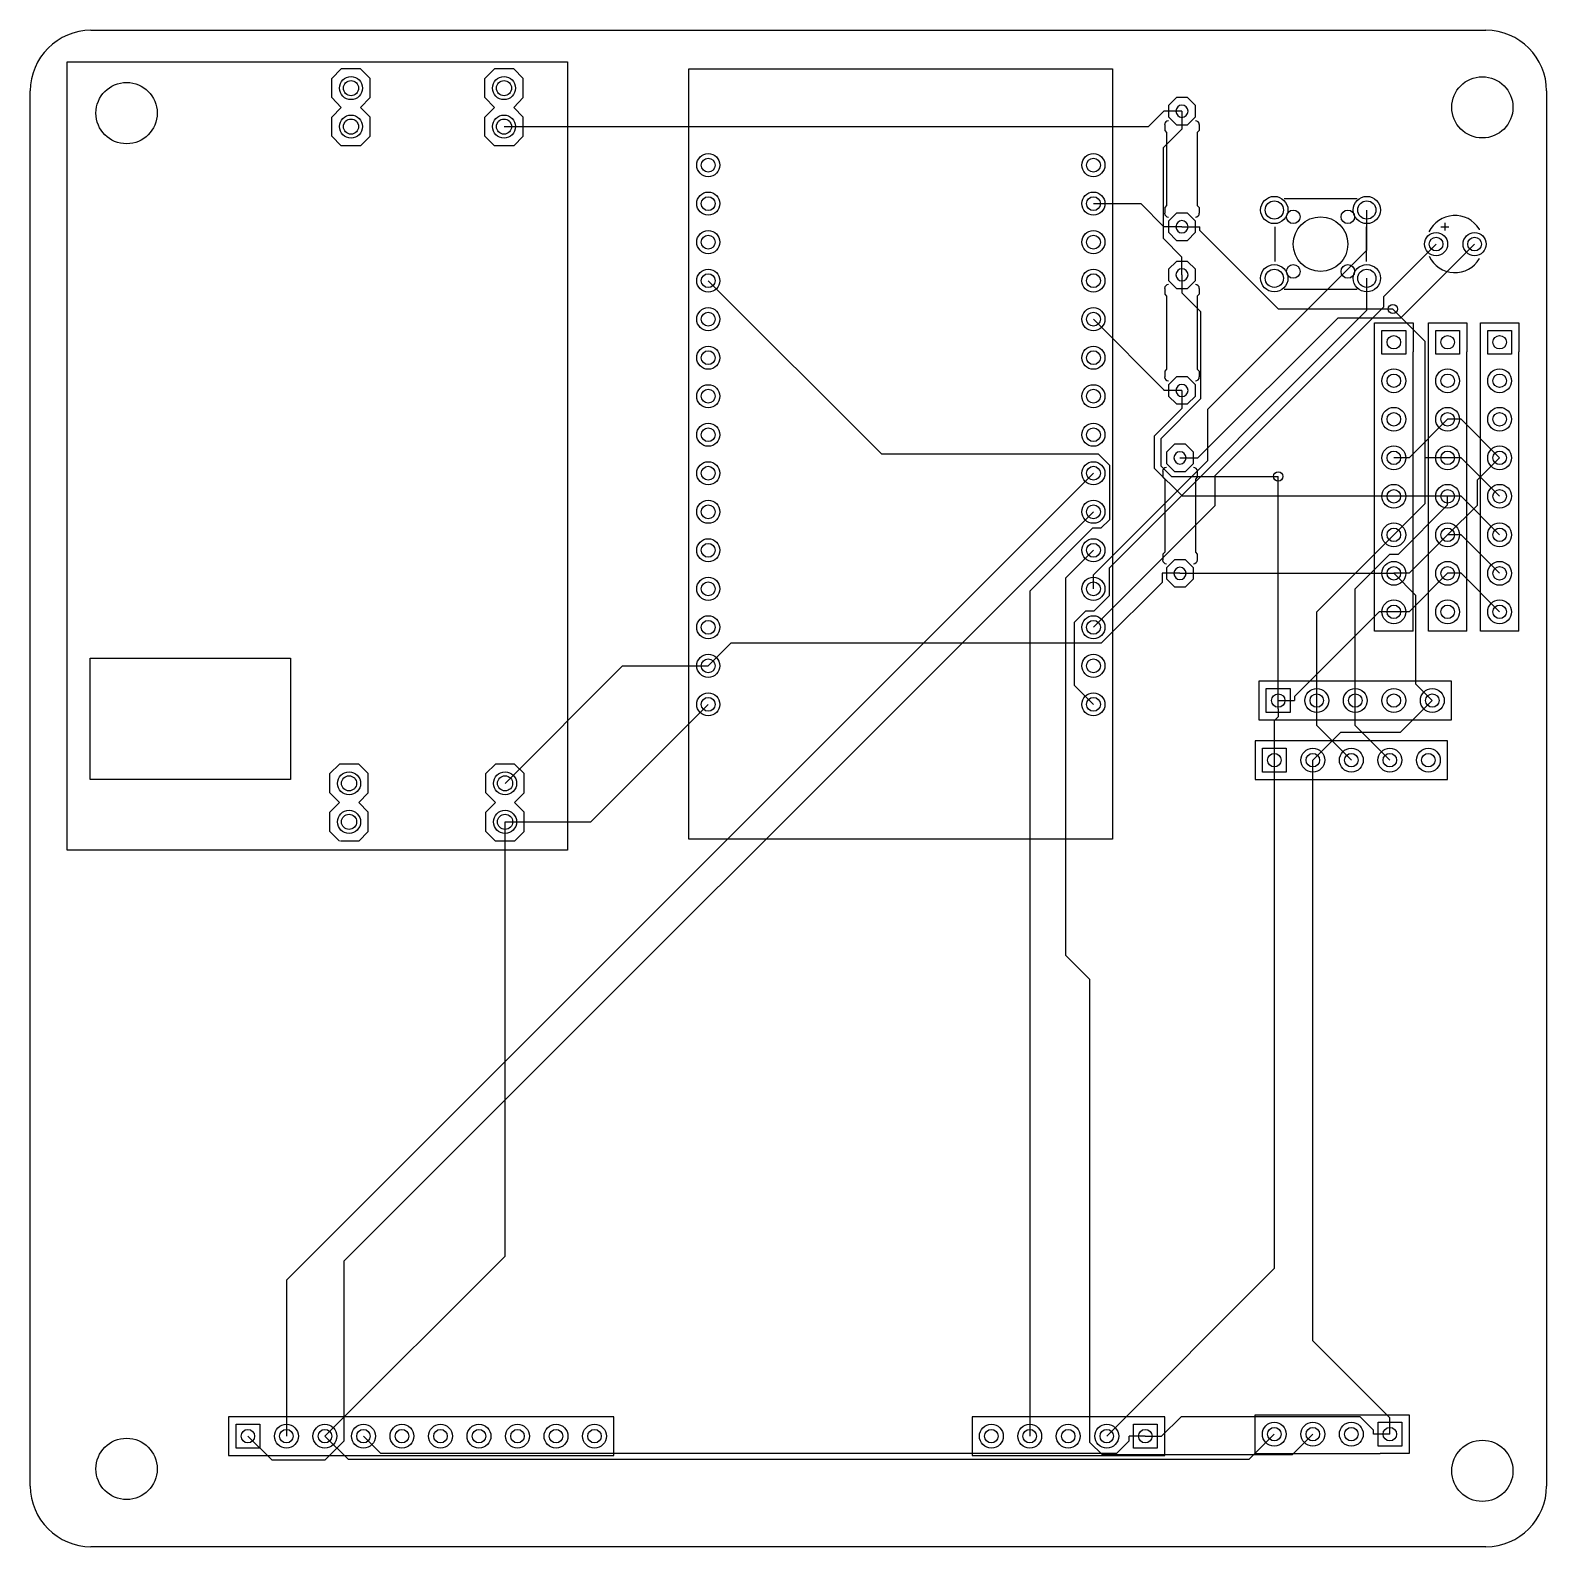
# Model space of a CAD drawing. Header units: millimetres. Extents: x 7 to 107, y -186 to -86.
import ezdxf

# ---------------------------------------------------------------- set-up
doc = ezdxf.new("R2010")
doc.units = ezdxf.units.MM

msp = doc.modelspace()

# ---------------------------------------------------------------- linework, layer by layer
for points in [[(11.11, -86.36), (103.11, -86.36)], [(27.62, -91.44), (26.99, -90.8), (26.99, -89.53), (27.62, -88.9)], [(28.89, -88.9), (27.62, -88.9)], [(28.89, -91.44), (29.53, -90.8), (29.53, -89.53), (28.89, -88.9)], [(37.72, -91.44), (37.08, -90.8), (37.08, -89.53), (37.72, -88.9)], [(38.99, -88.9), (37.72, -88.9)], [(38.99, -91.44), (39.62, -90.8), (39.62, -89.53), (38.99, -88.9)], [(7.11, -182.36), (7.11, -90.36)], [(107.11, -90.36), (107.11, -182.36)], [(27.62, -93.98), (26.99, -93.35), (26.99, -92.08), (27.62, -91.44)], [(28.89, -93.98), (29.53, -93.35), (29.53, -92.08), (28.89, -91.44)], [(37.72, -93.98), (37.08, -93.35), (37.08, -92.08), (37.72, -91.44)], [(38.35, -92.71), (80.86, -92.71), (81.87, -91.69)], [(38.99, -93.98), (39.62, -93.35), (39.62, -92.08), (38.99, -91.44)], [(83.06, -91.69), (81.87, -91.69)], [(83.06, -91.69), (83.06, -92.88)], [(83.06, -92.88), (81.81, -94.12), (81.81, -100.06), (83.06, -101.31)], [(81.92, -92.58), (81.92, -92.96), (82.04, -93.09), (82.04, -97.92), (81.92, -98.04), (81.92, -98.42)], [(84.2, -92.58), (84.2, -92.96), (84.07, -93.09), (84.07, -97.92), (84.2, -98.04), (84.2, -98.42)], [(28.89, -93.98), (27.62, -93.98)], [(38.99, -93.98), (37.72, -93.98)], [(77.22, -97.79), (80.35, -97.79), (81.87, -99.31)], [(89.8, -97.46), (94.61, -97.46)], [(77.22, -123.19), (77.22, -122.26), (84.76, -114.72), (84.76, -111.34), (95.25, -100.85), (95.25, -98.21)], [(83.06, -99.31), (81.87, -99.31)], [(83.06, -99.31), (84.24, -99.31)], [(96.97, -104.74), (89.43, -104.74), (84.24, -99.56), (84.24, -99.31)], [(89.2, -101.6), (89.2, -99.31)], [(95.2, -99.31), (95.2, -101.6)], [(100.14, -99.31), (100.65, -99.31)], [(100.39, -99.06), (100.39, -99.57)], [(102.66, -99.46), (102.66, -99.51)], [(77.22, -125.73), (85.25, -117.69), (85.25, -115.71), (96.37, -104.6), (96.37, -103.91), (99.82, -100.46)], [(102.36, -100.46), (97.48, -105.34), (93.33, -105.34), (84.11, -114.55)], [(83.06, -102.49), (83.06, -101.31)], [(102.68, -101.41), (102.68, -101.4)], [(51.82, -102.87), (63.25, -114.3), (77.53, -114.3), (78.28, -115.04), (78.28, -118.65), (77.72, -119.2), (77.17, -119.2), (73.02, -123.35), (73.02, -179.07)], [(77.22, -130.81), (75.98, -129.57), (75.98, -125.38), (76.72, -124.64), (77.28, -124.64), (78.28, -123.63), (78.28, -121.8), (95.25, -104.82), (95.25, -102.71)], [(83.06, -102.49), (83.06, -103.67)], [(83.06, -103.67), (84.29, -104.91), (84.29, -110.66), (81.66, -113.29), (81.66, -115.07), (82.37, -115.78), (89.41, -115.78)], [(81.92, -103.38), (81.92, -103.76), (82.04, -103.89), (82.04, -108.71), (81.92, -108.84), (81.92, -109.22)], [(84.2, -103.38), (84.2, -103.76), (84.07, -103.89), (84.07, -108.71), (84.2, -108.84), (84.2, -109.22)], [(94.61, -103.46), (89.8, -103.46)], [(99.1, -114.55), (99.1, -106.88), (96.97, -104.74)], [(77.22, -105.41), (81.87, -110.07), (81.87, -110.11)], [(98.3, -125.98), (95.76, -125.98), (95.76, -105.66), (98.3, -105.66), (98.3, -107.57)], [(101.85, -125.98), (99.31, -125.98), (99.31, -105.66), (101.85, -105.66), (101.85, -107.57)], [(105.28, -125.98), (102.74, -125.98), (102.74, -105.66), (105.28, -105.66), (105.28, -107.57)], [(98.3, -125.98), (98.3, -107.57)], [(101.85, -125.98), (101.85, -107.57)], [(105.28, -125.98), (105.28, -107.57)], [(83.06, -110.11), (81.87, -110.11)], [(83.06, -110.11), (83.06, -111.29)], [(97.03, -117.09), (83.09, -117.09), (81.24, -115.25), (81.24, -113.11), (83.06, -111.29)], [(100.58, -112.01), (98.04, -114.55), (97.03, -114.55)], [(104.01, -114.55), (101.47, -112.01), (100.58, -112.01)], [(82.93, -114.55), (84.11, -114.55)], [(97.03, -119.63), (99.1, -117.56), (99.1, -114.55)], [(100.58, -114.55), (99.1, -114.55)], [(100.58, -119.63), (102.55, -117.67), (102.55, -116.01), (104.01, -114.55)], [(104.01, -117.09), (101.47, -114.55), (100.58, -114.55)], [(77.22, -115.57), (24, -168.78), (24, -179.07)], [(81.79, -115.44), (81.79, -115.82), (81.92, -115.95), (81.92, -120.78), (81.79, -120.9), (81.79, -121.28)], [(84.07, -115.44), (84.07, -115.82), (83.95, -115.95), (83.95, -120.78), (84.07, -120.9), (84.07, -121.28)], [(89.41, -130.56), (89.41, -115.78)], [(94.49, -130.56), (94.49, -123.19), (96.77, -120.9), (97.34, -120.9), (100.58, -117.66), (100.58, -117.09)], [(100.58, -117.09), (97.03, -117.09)], [(104.01, -119.63), (101.47, -117.09), (100.58, -117.09)], [(21.46, -179.07), (23.03, -180.63), (26.55, -180.63), (27.81, -179.37), (27.81, -167.51), (77.22, -118.11)], [(91.95, -130.56), (91.95, -124.71), (97.03, -119.63)], [(100.58, -119.63), (98.04, -122.17), (97.03, -122.17)], [(104.01, -122.17), (101.47, -119.63), (100.58, -119.63)], [(91.69, -178.94), (90.32, -180.31), (77.82, -180.31), (76.98, -179.48), (76.98, -148.96), (75.4, -147.37), (75.4, -122.47), (77.22, -120.65)], [(81.75, -122.17), (81.75, -122.77), (77.73, -126.78), (53.3, -126.78), (51.82, -128.27)], [(82.93, -122.17), (81.75, -122.17)], [(82.93, -122.17), (97.03, -122.17)], [(99.57, -130.56), (98.49, -129.48), (98.49, -123.63), (97.03, -122.17)], [(100.58, -122.17), (98.04, -124.71), (97.03, -124.71)], [(104.01, -124.71), (101.47, -122.17), (100.58, -122.17)], [(97.03, -124.71), (96.06, -124.71), (90.49, -130.29), (90.49, -130.56)], [(38.42, -136.02), (46.16, -128.27), (51.82, -128.27)], [(90.04, -129.29), (88.14, -129.29), (88.14, -131.83), (100.84, -131.83), (100.84, -129.29)], [(100.84, -129.29), (90.04, -129.29)], [(38.42, -138.56), (44.07, -138.56), (51.82, -130.81)], [(89.41, -131.1), (89.41, -130.56)], [(89.41, -130.56), (90.49, -130.56)], [(91.69, -134.49), (93.54, -132.65), (97.47, -132.65), (99.57, -130.56)], [(94.23, -134.49), (91.95, -132.21), (91.95, -130.56)], [(96.77, -134.49), (94.49, -132.21), (94.49, -130.56)], [(89.41, -131.64), (89.15, -131.89), (89.15, -134.49)], [(89.41, -131.1), (89.41, -131.64)], [(89.79, -133.22), (87.88, -133.22), (87.88, -135.76), (100.58, -135.76), (100.58, -133.22)], [(100.58, -133.22), (89.79, -133.22)], [(26.86, -135.38), (27.5, -134.75)], [(28.77, -134.75), (27.5, -134.75)], [(29.4, -135.38), (28.77, -134.75)], [(37.78, -137.29), (37.15, -136.65), (37.15, -135.38), (37.78, -134.75)], [(39.05, -134.75), (37.78, -134.75)], [(39.05, -137.29), (39.69, -136.65), (39.69, -135.38), (39.05, -134.75)], [(89.15, -134.49), (89.15, -168.02), (78.1, -179.07)], [(96.77, -177.86), (91.69, -172.78), (91.69, -134.49)], [(27.5, -137.29), (26.86, -136.65), (26.86, -135.38)], [(28.77, -137.29), (29.4, -136.65), (29.4, -135.38)], [(27.5, -139.83), (26.86, -139.19), (26.86, -137.92), (27.5, -137.29)], [(28.77, -139.83), (29.4, -139.19), (29.4, -137.92), (28.77, -137.29)], [(37.78, -139.83), (37.15, -139.19), (37.15, -137.92), (37.78, -137.29)], [(39.05, -139.83), (39.69, -139.19), (39.69, -137.92), (39.05, -137.29)], [(26.54, -179.07), (38.42, -167.2), (38.42, -138.56)], [(28.77, -139.83), (27.56, -139.83)], [(39.05, -139.83), (37.78, -139.83)], [(22.1, -177.8), (20.19, -177.8), (20.19, -180.34), (45.59, -180.34), (45.59, -177.8)], [(45.59, -177.8), (22.1, -177.8)], [(80.01, -180.34), (81.92, -180.34), (81.92, -177.8), (69.22, -177.8), (69.22, -180.34)], [(95.69, -178.94), (95.69, -178.67), (94.82, -177.8), (83, -177.8), (81.72, -179.07)], [(87.88, -180.21), (87.88, -177.67), (98.04, -177.67), (98.04, -180.21), (96.14, -180.21)], [(96.77, -178.94), (96.77, -177.86)], [(89.15, -178.94), (87.48, -180.61), (28.09, -180.61), (26.54, -179.07)], [(96.77, -178.94), (95.69, -178.94)], [(29.08, -179.07), (30.21, -180.19), (78.76, -180.19), (79.57, -179.39), (79.57, -179.07)], [(80.64, -179.07), (79.57, -179.07)], [(80.64, -179.07), (81.72, -179.07)], [(69.22, -180.34), (80.01, -180.34)], [(87.88, -180.21), (96.14, -180.21)], [(103.11, -186.36), (11.11, -186.36)]]:
    msp.add_lwpolyline(points)
for points in [[(42.54, -140.43), (9.54, -140.43), (9.54, -88.43), (42.54, -88.43), (42.54, -140.43)], [(50.55, -88.9), (78.49, -88.9), (78.49, -139.7), (50.55, -139.7), (50.55, -88.9)], [(83.43, -92.59), (83.95, -92.06), (83.95, -91.32), (83.43, -90.8), (82.69, -90.8), (82.17, -91.32), (82.17, -92.06), (82.69, -92.59)], [(82.66, -91.7), (82.66, -91.69)], [(83.46, -91.7), (83.46, -91.69)], [(83.43, -100.21), (83.95, -99.68), (83.95, -98.94), (83.43, -98.42), (82.69, -98.42), (82.17, -98.94), (82.17, -99.68), (82.69, -100.21)], [(82.66, -99.32), (82.66, -99.31)], [(83.46, -99.32), (83.46, -99.31)], [(83.43, -103.38), (83.95, -102.86), (83.95, -102.12), (83.43, -101.6), (82.69, -101.6), (82.17, -102.12), (82.17, -102.86), (82.69, -103.38)], [(82.66, -102.49), (82.66, -102.49)], [(83.46, -102.49), (83.46, -102.49)], [(97.82, -106.15), (97.82, -107.72), (96.24, -107.72), (96.24, -106.15)], [(101.37, -106.15), (101.37, -107.72), (99.8, -107.72), (99.8, -106.15)], [(104.8, -106.15), (104.8, -107.72), (103.23, -107.72), (103.23, -106.15)], [(83.43, -111), (83.95, -110.48), (83.95, -109.74), (83.43, -109.22), (82.69, -109.22), (82.17, -109.74), (82.17, -110.48), (82.69, -111)], [(82.66, -110.11), (82.66, -110.11)], [(83.46, -110.11), (83.46, -110.11)], [(83.3, -115.45), (83.82, -114.92), (83.82, -114.18), (83.3, -113.66), (82.56, -113.66), (82.04, -114.18), (82.04, -114.92), (82.56, -115.45)], [(82.53, -114.56), (82.53, -114.55)], [(83.33, -114.56), (83.33, -114.55)], [(83.3, -123.07), (83.82, -122.54), (83.82, -121.8), (83.3, -121.28), (82.56, -121.28), (82.04, -121.8), (82.04, -122.54), (82.56, -123.07)], [(82.53, -122.18), (82.53, -122.17)], [(83.33, -122.18), (83.33, -122.17)], [(24.26, -135.76), (11.05, -135.76), (11.05, -127.76), (24.26, -127.76), (24.26, -135.76)], [(88.62, -129.77), (90.2, -129.77), (90.2, -131.34), (88.62, -131.34)], [(88.37, -133.71), (89.94, -133.71), (89.94, -135.28), (88.37, -135.28)], [(20.68, -178.28), (22.25, -178.28), (22.25, -179.86), (20.68, -179.86)], [(81.43, -179.86), (79.86, -179.86), (79.86, -178.28), (81.43, -178.28)], [(97.56, -179.73), (95.99, -179.73), (95.99, -178.16), (97.56, -178.16)]]:
    msp.add_lwpolyline(points, close=True)
for centre, radius in [((13.46, -91.82), 2.02), ((28.26, -90.17), 0.762), ((28.26, -90.17), 0.5), ((38.35, -90.17), 0.762), ((38.35, -90.17), 0.5), ((102.87, -91.44), 2.02), ((28.26, -92.71), 0.762), ((38.35, -92.71), 0.762), ((28.26, -92.71), 0.5), ((38.35, -92.71), 0.5), ((51.82, -95.25), 0.762), ((51.82, -95.25), 0.457), ((77.22, -95.25), 0.762), ((77.22, -95.25), 0.457), ((51.82, -97.79), 0.762), ((51.82, -97.79), 0.457), ((77.22, -97.79), 0.762), ((77.22, -97.79), 0.457), ((89.15, -98.21), 0.9), ((89.15, -98.21), 0.6), ((95.25, -98.21), 0.9), ((95.25, -98.21), 0.6), ((90.4, -98.66), 0.447), ((92.2, -100.46), 1.8), ((94, -98.66), 0.447), ((51.82, -100.33), 0.762), ((51.82, -100.33), 0.457), ((77.22, -100.33), 0.762), ((77.22, -100.33), 0.457), ((99.82, -100.46), 0.762), ((102.36, -100.46), 0.762), ((99.82, -100.46), 0.45), ((102.36, -100.46), 0.45), ((89.15, -102.71), 0.9), ((90.4, -102.26), 0.447), ((94, -102.26), 0.447), ((95.25, -102.71), 0.9), ((51.82, -102.87), 0.762), ((51.82, -102.87), 0.457), ((77.22, -102.87), 0.762), ((77.22, -102.87), 0.457), ((89.15, -102.71), 0.6), ((95.25, -102.71), 0.6), ((51.82, -105.41), 0.762), ((51.82, -105.41), 0.457), ((77.22, -105.41), 0.762), ((77.22, -105.41), 0.457), ((96.97, -104.74), 0.305), ((97.03, -106.93), 0.445), ((100.58, -106.93), 0.445), ((104.01, -106.93), 0.445), ((51.82, -107.95), 0.762), ((51.82, -107.95), 0.457), ((77.22, -107.95), 0.762), ((77.22, -107.95), 0.457), ((97.03, -109.47), 0.787), ((100.58, -109.47), 0.787), ((104.01, -109.47), 0.787), ((51.82, -110.49), 0.762), ((77.22, -110.49), 0.762), ((97.03, -109.47), 0.445), ((100.58, -109.47), 0.445), ((104.01, -109.47), 0.445), ((51.82, -110.49), 0.457), ((77.22, -110.49), 0.457), ((97.03, -112.01), 0.787), ((97.03, -112.01), 0.445), ((100.58, -112.01), 0.787), ((100.58, -112.01), 0.445), ((104.01, -112.01), 0.787), ((104.01, -112.01), 0.445), ((51.82, -113.03), 0.762), ((51.82, -113.03), 0.457), ((77.22, -113.03), 0.762), ((77.22, -113.03), 0.457), ((97.03, -114.55), 0.787), ((100.58, -114.55), 0.787), ((104.01, -114.55), 0.787), ((51.82, -115.57), 0.762), ((77.22, -115.57), 0.762), ((97.03, -114.55), 0.445), ((100.58, -114.55), 0.445), ((104.01, -114.55), 0.445), ((51.82, -115.57), 0.457), ((77.22, -115.57), 0.457), ((89.41, -115.78), 0.305), ((97.03, -117.09), 0.787), ((97.03, -117.09), 0.445), ((100.58, -117.09), 0.787), ((100.58, -117.09), 0.445), ((104.01, -117.09), 0.787), ((104.01, -117.09), 0.445), ((51.82, -118.11), 0.762), ((51.82, -118.11), 0.457), ((77.22, -118.11), 0.762), ((77.22, -118.11), 0.457), ((97.03, -119.63), 0.787), ((100.58, -119.63), 0.787), ((104.01, -119.63), 0.787), ((51.82, -120.65), 0.762), ((77.22, -120.65), 0.762), ((97.03, -119.63), 0.445), ((100.58, -119.63), 0.445), ((104.01, -119.63), 0.445), ((51.82, -120.65), 0.457), ((77.22, -120.65), 0.457), ((97.03, -122.17), 0.787), ((97.03, -122.17), 0.445), ((100.58, -122.17), 0.787), ((100.58, -122.17), 0.445), ((104.01, -122.17), 0.787), ((104.01, -122.17), 0.445), ((51.82, -123.19), 0.762), ((51.82, -123.19), 0.457), ((77.22, -123.19), 0.762), ((77.22, -123.19), 0.457), ((97.03, -124.71), 0.787), ((100.58, -124.71), 0.787), ((104.01, -124.71), 0.787), ((51.82, -125.73), 0.762), ((77.22, -125.73), 0.762), ((97.03, -124.71), 0.445), ((100.58, -124.71), 0.445), ((104.01, -124.71), 0.445), ((51.82, -125.73), 0.457), ((77.22, -125.73), 0.457), ((51.82, -128.27), 0.762), ((51.82, -128.27), 0.457), ((77.22, -128.27), 0.762), ((77.22, -128.27), 0.457), ((91.95, -130.56), 0.787), ((94.49, -130.56), 0.787), ((97.03, -130.56), 0.787), ((99.57, -130.56), 0.787), ((51.82, -130.81), 0.762), ((51.82, -130.81), 0.457), ((77.22, -130.81), 0.762), ((77.22, -130.81), 0.457), ((89.41, -130.56), 0.445), ((91.95, -130.56), 0.445), ((94.49, -130.56), 0.445), ((97.03, -130.56), 0.445), ((99.57, -130.56), 0.445), ((91.69, -134.49), 0.787), ((94.23, -134.49), 0.787), ((96.77, -134.49), 0.787), ((99.31, -134.49), 0.787), ((89.15, -134.49), 0.445), ((91.69, -134.49), 0.445), ((94.23, -134.49), 0.445), ((96.77, -134.49), 0.445), ((99.31, -134.49), 0.445), ((28.13, -136.02), 0.762), ((28.13, -136.02), 0.5), ((38.42, -136.02), 0.762), ((38.42, -136.02), 0.5), ((28.13, -138.56), 0.762), ((38.42, -138.56), 0.762), ((28.13, -138.56), 0.5), ((38.42, -138.56), 0.5), ((21.46, -179.07), 0.445), ((24, -179.07), 0.787), ((24, -179.07), 0.445), ((26.54, -179.07), 0.787), ((26.54, -179.07), 0.445), ((29.08, -179.07), 0.787), ((29.08, -179.07), 0.445), ((31.62, -179.07), 0.787), ((31.62, -179.07), 0.445), ((34.16, -179.07), 0.787), ((34.16, -179.07), 0.445), ((36.7, -179.07), 0.787), ((36.7, -179.07), 0.445), ((39.24, -179.07), 0.787), ((39.24, -179.07), 0.445), ((41.78, -179.07), 0.787), ((41.78, -179.07), 0.445), ((44.32, -179.07), 0.787), ((44.32, -179.07), 0.445), ((70.49, -179.07), 0.787), ((70.49, -179.07), 0.445), ((73.02, -179.07), 0.787), ((73.02, -179.07), 0.445), ((75.56, -179.07), 0.787), ((75.56, -179.07), 0.445), ((78.1, -179.07), 0.787), ((78.1, -179.07), 0.445), ((80.64, -179.07), 0.445), ((89.15, -178.94), 0.787), ((89.15, -178.94), 0.445), ((91.69, -178.94), 0.787), ((91.69, -178.94), 0.445), ((94.23, -178.94), 0.787), ((94.23, -178.94), 0.445), ((96.77, -178.94), 0.445), ((13.46, -181.23), 2.02), ((102.87, -181.36), 2.02)]:
    msp.add_circle(centre, radius)
for centre, radius, start, end in [((11.11, -90.36), 4, 90, 180), ((103.11, -90.36), 4, 360, 90), ((83.06, -91.69), 0.4, 360, 540), ((83.06, -91.7), 0.4, 540, 360), ((82.17, -92.58), 0.254, 90, 180), ((83.95, -92.58), 0.254, 0, 90), ((82.17, -98.42), 0.254, 180, 270), ((83.06, -99.31), 0.4, 360, 540), ((83.95, -98.42), 0.254, 270, 0), ((101.06, -100.46), 1.89, 32.0048, 154.7991), ((83.06, -99.32), 0.4, 540, 360), ((101.06, -100.46), 1.88, 205.2017, 329.5339), ((83.06, -102.49), 0.4, 360, 540), ((83.06, -102.49), 0.4, 540, 360), ((82.17, -103.38), 0.254, 90, 180), ((83.95, -103.38), 0.254, 0, 90), ((82.17, -109.22), 0.254, 180, 270), ((83.06, -110.11), 0.4, 360, 540), ((83.95, -109.22), 0.254, 270, 0), ((83.06, -110.11), 0.4, 540, 360), ((82.93, -114.55), 0.4, 360, 540), ((82.93, -114.56), 0.4, 540, 360), ((82.04, -115.44), 0.254, 90, 180), ((83.82, -115.44), 0.254, 0, 90), ((82.04, -121.28), 0.254, 180, 270), ((82.93, -122.17), 0.4, 360, 540), ((83.82, -121.28), 0.254, 270, 0), ((82.93, -122.18), 0.4, 540, 360), ((11.11, -182.36), 4, 180, 270), ((103.11, -182.36), 4, 270, 0)]:
    msp.add_arc(centre, radius, start, end)

doc.saveas('drawing.dxf')
